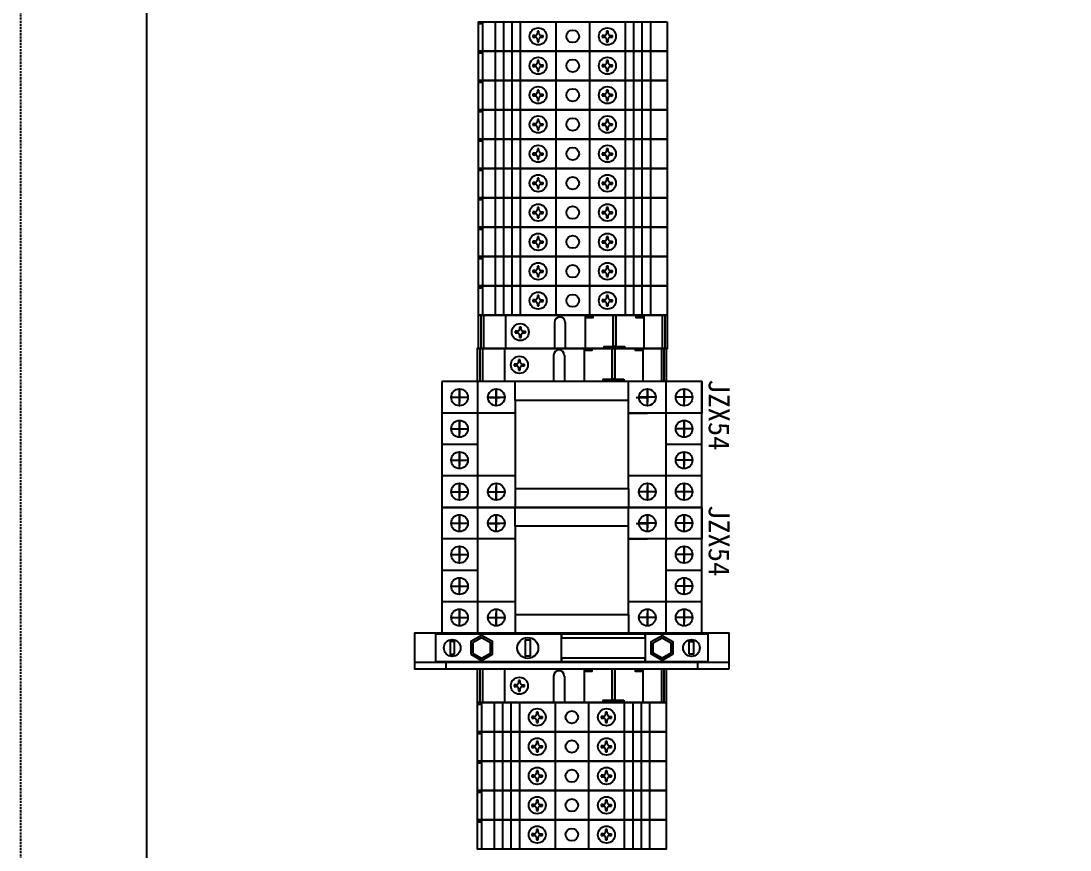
# Model space of a CAD drawing. Extents: x 321270 to 321770, y 364908 to 365708.
# Drawn here: x 321270.3 to 321520.3, y 365182.9 to 365380.6 of the extents above; entities that cross this region are included whole.
import ezdxf

# ---------------------------------------------------------------- set-up
doc = ezdxf.new("R2010")
doc.units = 0
doc.header["$MEASUREMENT"] = 0
for name, pattern in [('ACAD_ISO02W100', [15, 12, -3]), ('DASHED', [0.75, 0.5, -0.25]), ('HIDDEN2', [4.7625, 3.175, -1.5875])]:
    doc.linetypes.add(name, pattern=pattern)
for name, color, linetype in [('DRAW', 123, 'Continuous'), ('Layer1', 7, 'Continuous'), ('布置图', 30, 'Continuous'), ('文字', 3, 'Continuous'), ('柜体', 130, 'Continuous')]:
    doc.layers.add(name, color=color, linetype=linetype)

# ---------------------------------------------------------------- blocks, each defined once
blk = doc.blocks.new('210557232409c5d902-3fc1-4dcc-bf20-0762575079b4')
for points in [[(4.73, 137.5), (4.73, 138.1), (2.98, 138.1), (2.98, 137.5)], [(9.59, 130.65), (10.25, 130.65), (10.25, 138.1), (9.59, 138.1)], [(15.12, 138.1), (15.12, 137.5), (16.87, 137.5), (16.87, 138.1)], [(7.47, 130.65), (7.47, 130.1), (12.38, 130.1), (12.38, 130.65)], [(4.73, 61), (4.73, 61.6), (2.98, 61.6), (2.98, 61)], [(9.59, 54.15), (10.25, 54.15), (10.25, 61.6), (9.59, 61.6)], [(15.12, 61.6), (15.12, 61), (16.87, 61), (16.87, 61.6)], [(7.47, 54.15), (7.47, 53.6), (12.38, 53.6), (12.38, 54.15)]]:
    blk.add_hatch(color=7).paths.add_polyline_path(points)
at = {"color": 0}
for p, q in [((-21.94, 138.1), (-21.94, 130.1)), ((-21.34, 138.1), (-21.34, 130.1)), ((-16.05, 138.1), (-16.05, 130.1)), ((21.3, 138.1), (21.3, 130.1)), ((21.89, 138.1), (21.89, 130.1)), ((-4.38, 136.4), (-4.38, 130.1)), ((-1.81, 136.4), (-1.81, 130.1)), ((-21.94, 61.6), (-21.94, 53.6)), ((-21.34, 61.6), (-21.34, 53.6)), ((-16.05, 61.6), (-16.05, 53.6)), ((21.3, 61.6), (21.3, 53.6)), ((21.89, 61.6), (21.89, 53.6)), ((-4.38, 59.9), (-4.38, 53.6)), ((-1.81, 59.9), (-1.81, 53.6))]:
    blk.add_line(p, q, dxfattribs=at)
at = {"color": 1}
for p, q in [((-21.53, 53.1), (-22.53, 53.1)), ((-21.53, 53.6), (-21.53, 46.6)), ((-18.53, 53.6), (-18.53, 46.6)), ((-16.53, 53.6), (-16.53, 46.6)), ((-14.53, 53.6), (-14.53, 46.6)), ((-12.53, 53.6), (-12.53, 46.6)), ((-4.03, 53.6), (-4.03, 46.6)), ((3.97, 53.6), (3.97, 46.6)), ((12.47, 53.6), (12.47, 46.6)), ((14.47, 53.6), (14.47, 46.6)), ((16.47, 53.6), (16.47, 46.6)), ((18.47, 53.6), (18.47, 46.6))]:
    blk.add_line(p, q, dxfattribs=at)
at = {"color": 7}
for p, q in [((-21.53, 46.1), (-22.53, 46.1)), ((-21.53, 46.6), (-21.53, 39.6)), ((-18.53, 46.6), (-18.53, 39.6)), ((-16.53, 46.6), (-16.53, 39.6)), ((-14.53, 46.6), (-14.53, 39.6)), ((-12.53, 46.6), (-12.53, 39.6)), ((-4.03, 46.6), (-4.03, 39.6)), ((3.97, 46.6), (3.97, 39.6)), ((12.47, 46.6), (12.47, 39.6)), ((14.47, 46.6), (14.47, 39.6)), ((16.47, 46.6), (16.47, 39.6)), ((18.47, 46.6), (18.47, 39.6)), ((-21.53, 32.6), (-21.53, 25.6)), ((-18.53, 32.6), (-18.53, 25.6)), ((-16.53, 32.6), (-16.53, 25.6)), ((-14.53, 32.6), (-14.53, 25.6)), ((-12.53, 32.6), (-12.53, 25.6)), ((-4.03, 32.6), (-4.03, 25.6)), ((3.97, 32.6), (3.97, 25.6)), ((12.47, 32.6), (12.47, 25.6)), ((14.47, 32.6), (14.47, 25.6)), ((16.47, 32.6), (16.47, 25.6)), ((18.47, 32.6), (18.47, 25.6)), ((-21.53, 32.1), (-22.53, 32.1))]:
    blk.add_line(p, q, dxfattribs=at)
at = {"color": 4}
for p, q in [((-21.53, 39.1), (-22.53, 39.1)), ((-21.53, 39.6), (-21.53, 32.6)), ((-18.53, 39.6), (-18.53, 32.6)), ((-16.53, 39.6), (-16.53, 32.6)), ((-14.53, 39.6), (-14.53, 32.6)), ((-12.53, 39.6), (-12.53, 32.6)), ((-4.03, 39.6), (-4.03, 32.6)), ((3.97, 39.6), (3.97, 32.6)), ((12.47, 39.6), (12.47, 32.6)), ((14.47, 39.6), (14.47, 32.6)), ((16.47, 39.6), (16.47, 32.6)), ((18.47, 39.6), (18.47, 32.6))]:
    blk.add_line(p, q, dxfattribs=at)
at = {"color": 3}
for p, q in [((-21.53, 25.1), (-22.53, 25.1)), ((-21.53, 25.6), (-21.53, 18.59)), ((-18.53, 25.6), (-18.53, 18.59)), ((-16.53, 25.6), (-16.53, 18.59)), ((-14.53, 25.6), (-14.53, 18.59)), ((-12.53, 25.6), (-12.53, 18.59)), ((-4.03, 25.6), (-4.03, 18.59)), ((3.97, 25.6), (3.97, 18.59)), ((12.47, 25.6), (12.47, 18.59)), ((14.47, 25.6), (14.47, 18.59)), ((16.47, 25.6), (16.47, 18.59)), ((18.47, 25.6), (18.47, 18.59))]:
    blk.add_line(p, q, dxfattribs=at)
at = {"color": 0}
for points in [[(22.47, 138.1), (22.47, 130.1), (-22.53, 130.1), (-22.53, 138.1)], [(16.87, 138.1), (16.87, 130.1), (2.98, 130.1), (2.98, 138.1)], [(4.73, 138.1), (4.73, 137.5), (2.98, 137.5), (2.98, 138.1)], [(10.25, 138.1), (10.25, 130.65), (9.59, 130.65), (9.59, 138.1)], [(16.87, 138.1), (16.87, 137.5), (15.12, 137.5), (15.12, 138.1)], [(12.38, 130.65), (12.38, 130.1), (7.47, 130.1), (7.47, 130.65)], [(22.47, 61.6), (22.47, 53.6), (-22.53, 53.6), (-22.53, 61.6)], [(16.87, 61.6), (16.87, 53.6), (2.98, 53.6), (2.98, 61.6)], [(4.73, 61.6), (4.73, 61), (2.98, 61), (2.98, 61.6)], [(10.25, 61.6), (10.25, 54.15), (9.59, 54.15), (9.59, 61.6)], [(16.87, 61.6), (16.87, 61), (15.12, 61), (15.12, 61.6)], [(12.38, 54.15), (12.38, 53.6), (7.47, 53.6), (7.47, 54.15)]]:
    blk.add_lwpolyline(points, close=True, dxfattribs=at)
at = {"color": 1}
blk.add_lwpolyline([(22.47, 53.6), (22.47, 46.6), (-22.53, 46.6), (-22.53, 53.6)], close=True, dxfattribs=at)
at = {"color": 7}
for points in [[(22.47, 46.6), (22.47, 39.6), (-22.53, 39.6), (-22.53, 46.6)], [(22.47, 32.6), (22.47, 25.6), (-22.53, 25.6), (-22.53, 32.6)]]:
    blk.add_lwpolyline(points, close=True, dxfattribs=at)
at = {"color": 4}
blk.add_lwpolyline([(22.47, 39.6), (22.47, 32.6), (-22.53, 32.6), (-22.53, 39.6)], close=True, dxfattribs=at)
at = {"color": 3}
blk.add_lwpolyline([(22.47, 25.6), (22.47, 18.59), (-22.53, 18.59), (-22.53, 25.6)], close=True, dxfattribs=at)
at = {"color": 1}
blk.add_circle((-0.03, 50.1), 1.5, dxfattribs=at)
at = {"color": 7}
for centre in [(-0.03, 43.1), (-0.03, 29.1)]:
    blk.add_circle(centre, 1.5, dxfattribs=at)
at = {"color": 4}
blk.add_circle((-0.03, 36.1), 1.5, dxfattribs=at)
at = {"color": 3}
blk.add_circle((-0.03, 22.09), 1.5, dxfattribs=at)
at = {"color": 0}
for centre in [(-3.1, 136.4), (-3.1, 59.9)]:
    blk.add_arc(centre, 1.28, 0, 180, dxfattribs=at)
at = {"layer": 'DRAW', "color": 7, "ltscale": 0.3}
for points in [[(37.47, 61.6), (37.47, 70.1), (-37.53, 70.1), (-37.53, 61.6)], [(-2.53, 63.35), (-2.53, 69.85), (-32.53, 69.85), (-32.53, 63.35)], [(-28.03, 65.1), (-28.03, 68.1), (-29.03, 68.1), (-29.03, 65.1)], [(-24.13, 65.1), (-21.53, 63.6), (-18.93, 65.1), (-18.93, 68.1), (-21.53, 69.6), (-24.13, 68.1)], [(-23.63, 65.39), (-21.53, 64.18), (-19.43, 65.39), (-19.43, 67.81), (-21.53, 69.02), (-23.63, 67.81)], [(-9.9, 64.73), (-9.9, 68.48), (-11.15, 68.48), (-11.15, 64.73)], [(17.47, 69.05), (17.47, 69.85), (-2.53, 69.85), (-2.53, 69.05)], [(32.47, 63.35), (32.47, 69.85), (17.47, 69.85), (17.47, 63.35)], [(24.07, 65.1), (21.47, 63.6), (18.87, 65.1), (18.87, 68.1), (21.47, 69.6), (24.07, 68.1)], [(23.57, 65.39), (21.47, 64.18), (19.37, 65.39), (19.37, 67.81), (21.47, 69.02), (23.57, 67.81)], [(27.97, 65.1), (27.97, 68.1), (28.97, 68.1), (28.97, 65.1)], [(37.47, 61.6), (37.47, 63.1), (-37.53, 63.1), (-37.53, 61.6)], [(29.97, 61.6), (29.97, 63.1), (-30.03, 63.1), (-30.03, 61.6)], [(17.47, 63.35), (17.47, 64.15), (-2.53, 64.15), (-2.53, 63.35)]]:
    blk.add_lwpolyline(points, close=True, dxfattribs=at)
for centre, radius in [((-28.53, 66.6), 2), ((-10.53, 66.6), 2.5), ((28.47, 66.6), 2)]:
    blk.add_circle(centre, radius, dxfattribs=at)
at = {"layer": 'Layer1', "color": 7, "lineweight": -3, "ltscale": 50}
for centre in [(-12.53, 134.1), (-12.53, 57.6), (-8.28, 43.1), (8.22, 43.1), (-8.28, 29.1), (8.22, 29.1)]:
    blk.add_circle(centre, 2.03, dxfattribs=at)
at = {"layer": 'Layer1', "color": 1, "lineweight": -3, "ltscale": 50}
for centre in [(-8.28, 50.1), (8.22, 50.1)]:
    blk.add_circle(centre, 2.03, dxfattribs=at)
at = {"layer": 'Layer1', "color": 4, "lineweight": -3, "ltscale": 50}
for centre in [(-8.28, 36.1), (8.22, 36.1)]:
    blk.add_circle(centre, 2.03, dxfattribs=at)
at = {"layer": 'Layer1', "color": 3, "lineweight": -3, "ltscale": 50}
for centre in [(-8.28, 22.09), (8.22, 22.09)]:
    blk.add_circle(centre, 2.03, dxfattribs=at)
at = {"layer": '文字', "color": 7, "linetype": 'ACAD_ISO02W100'}
for p, q in [((-12.72, 135.31), (-12.72, 134.8)), ((-12.33, 135.31), (-12.72, 135.31)), ((-12.33, 134.8), (-12.33, 135.31)), ((-13.23, 134.29), (-13.78, 134.29)), ((-13.78, 134.29), (-13.78, 133.89)), ((-13.78, 133.89), (-13.23, 133.89)), ((-12.72, 133.39), (-12.72, 132.83)), ((-12.72, 132.83), (-12.33, 132.83)), ((-12.33, 132.83), (-12.33, 133.39)), ((-11.82, 134.29), (-11.3, 134.29)), ((-11.82, 133.89), (-11.3, 133.89)), ((-11.3, 133.89), (-11.3, 134.29)), ((-13.23, 57.79), (-13.78, 57.79)), ((-13.78, 57.79), (-13.78, 57.39)), ((-12.72, 58.81), (-12.72, 58.3)), ((-12.33, 58.81), (-12.72, 58.81)), ((-12.33, 58.3), (-12.33, 58.81)), ((-11.82, 57.79), (-11.3, 57.79)), ((-11.3, 57.39), (-11.3, 57.79)), ((-13.78, 57.39), (-13.23, 57.39)), ((-12.72, 56.89), (-12.72, 56.33)), ((-12.72, 56.33), (-12.33, 56.33)), ((-12.33, 56.33), (-12.33, 56.89)), ((-11.82, 57.39), (-11.3, 57.39)), ((-8.98, 43.29), (-9.53, 43.29)), ((-9.53, 43.29), (-9.53, 42.89)), ((-9.53, 42.89), (-8.98, 42.89)), ((-8.47, 44.3), (-8.47, 43.8)), ((-8.08, 44.3), (-8.47, 44.3)), ((-8.08, 43.8), (-8.08, 44.3)), ((-7.57, 43.29), (-7.05, 43.29)), ((-7.57, 42.89), (-7.05, 42.89)), ((-7.05, 42.89), (-7.05, 43.29)), ((7.52, 43.29), (6.97, 43.29)), ((6.97, 43.29), (6.97, 42.89)), ((6.97, 42.89), (7.52, 42.89)), ((8.03, 44.3), (8.03, 43.8)), ((8.42, 44.3), (8.03, 44.3)), ((8.42, 43.8), (8.42, 44.3)), ((8.93, 43.29), (9.45, 43.29)), ((8.93, 42.89), (9.45, 42.89)), ((9.45, 42.89), (9.45, 43.29)), ((-8.47, 42.38), (-8.47, 41.83)), ((-8.47, 41.83), (-8.08, 41.83)), ((-8.08, 41.83), (-8.08, 42.38)), ((8.03, 42.38), (8.03, 41.83)), ((8.03, 41.83), (8.42, 41.83)), ((8.42, 41.83), (8.42, 42.38)), ((-8.47, 30.3), (-8.47, 29.79)), ((-8.08, 30.3), (-8.47, 30.3)), ((-8.08, 29.79), (-8.08, 30.3)), ((8.03, 30.3), (8.03, 29.79)), ((8.42, 30.3), (8.03, 30.3)), ((8.42, 29.79), (8.42, 30.3)), ((-8.98, 29.28), (-9.53, 29.28)), ((-9.53, 29.28), (-9.53, 28.89)), ((-9.53, 28.89), (-8.98, 28.89)), ((-8.47, 28.38), (-8.47, 27.83)), ((-8.47, 27.83), (-8.08, 27.83)), ((-8.08, 27.83), (-8.08, 28.38)), ((-7.57, 29.28), (-7.05, 29.28)), ((-7.57, 28.89), (-7.05, 28.89)), ((-7.05, 28.89), (-7.05, 29.28)), ((7.52, 29.28), (6.97, 29.28)), ((6.97, 29.28), (6.97, 28.89)), ((6.97, 28.89), (7.52, 28.89)), ((8.03, 28.38), (8.03, 27.83)), ((8.03, 27.83), (8.42, 27.83)), ((8.42, 27.83), (8.42, 28.38)), ((8.93, 29.28), (9.45, 29.28)), ((8.93, 28.89), (9.45, 28.89)), ((9.45, 28.89), (9.45, 29.28))]:
    blk.add_line(p, q, dxfattribs=at)
at = {"layer": '文字', "color": 1, "linetype": 'ACAD_ISO02W100'}
for p, q in [((-8.98, 50.29), (-9.53, 50.29)), ((-9.53, 50.29), (-9.53, 49.89)), ((-8.47, 51.31), (-8.47, 50.8)), ((-8.08, 51.31), (-8.47, 51.31)), ((-8.08, 50.8), (-8.08, 51.31)), ((-7.57, 50.29), (-7.05, 50.29)), ((-7.05, 49.89), (-7.05, 50.29)), ((7.52, 50.29), (6.97, 50.29)), ((6.97, 50.29), (6.97, 49.89)), ((8.03, 51.31), (8.03, 50.8)), ((8.42, 51.31), (8.03, 51.31)), ((8.42, 50.8), (8.42, 51.31)), ((8.93, 50.29), (9.45, 50.29)), ((9.45, 49.89), (9.45, 50.29)), ((-9.53, 49.89), (-8.98, 49.89)), ((-8.47, 49.38), (-8.47, 48.83)), ((-8.47, 48.83), (-8.08, 48.83)), ((-8.08, 48.83), (-8.08, 49.38)), ((-7.57, 49.89), (-7.05, 49.89)), ((6.97, 49.89), (7.52, 49.89)), ((8.03, 49.38), (8.03, 48.83)), ((8.03, 48.83), (8.42, 48.83)), ((8.42, 48.83), (8.42, 49.38)), ((8.93, 49.89), (9.45, 49.89))]:
    blk.add_line(p, q, dxfattribs=at)
at = {"layer": '文字', "color": 4, "linetype": 'ACAD_ISO02W100'}
for p, q in [((-8.98, 36.28), (-9.53, 36.28)), ((-9.53, 36.28), (-9.53, 35.89)), ((-9.53, 35.89), (-8.98, 35.89)), ((-8.47, 37.3), (-8.47, 36.79)), ((-8.08, 37.3), (-8.47, 37.3)), ((-8.47, 35.38), (-8.47, 34.83)), ((-8.08, 36.79), (-8.08, 37.3)), ((-8.08, 34.83), (-8.08, 35.38)), ((-7.57, 36.28), (-7.05, 36.28)), ((-7.57, 35.89), (-7.05, 35.89)), ((-7.05, 35.89), (-7.05, 36.28)), ((7.52, 36.28), (6.97, 36.28)), ((6.97, 36.28), (6.97, 35.89)), ((6.97, 35.89), (7.52, 35.89)), ((8.03, 37.3), (8.03, 36.79)), ((8.42, 37.3), (8.03, 37.3)), ((8.03, 35.38), (8.03, 34.83)), ((8.42, 36.79), (8.42, 37.3)), ((8.42, 34.83), (8.42, 35.38)), ((8.93, 36.28), (9.45, 36.28)), ((8.93, 35.89), (9.45, 35.89)), ((9.45, 35.89), (9.45, 36.28)), ((-8.47, 34.83), (-8.08, 34.83)), ((8.03, 34.83), (8.42, 34.83))]:
    blk.add_line(p, q, dxfattribs=at)
at = {"layer": '文字', "color": 3, "linetype": 'ACAD_ISO02W100'}
for p, q in [((-8.47, 23.3), (-8.47, 22.79)), ((-8.08, 23.3), (-8.47, 23.3)), ((-8.08, 22.79), (-8.08, 23.3)), ((8.03, 23.3), (8.03, 22.79)), ((8.42, 23.3), (8.03, 23.3)), ((8.42, 22.79), (8.42, 23.3)), ((-8.98, 22.28), (-9.53, 22.28)), ((-9.53, 22.28), (-9.53, 21.89)), ((-9.53, 21.89), (-8.98, 21.89)), ((-8.47, 21.38), (-8.47, 20.83)), ((-8.47, 20.83), (-8.08, 20.83)), ((-8.08, 20.83), (-8.08, 21.38)), ((-7.57, 22.28), (-7.05, 22.28)), ((-7.57, 21.89), (-7.05, 21.89)), ((-7.05, 21.89), (-7.05, 22.28)), ((7.52, 22.28), (6.97, 22.28)), ((6.97, 22.28), (6.97, 21.89)), ((6.97, 21.89), (7.52, 21.89)), ((8.03, 21.38), (8.03, 20.83)), ((8.03, 20.83), (8.42, 20.83)), ((8.42, 20.83), (8.42, 21.38)), ((8.93, 22.28), (9.45, 22.28)), ((8.93, 21.89), (9.45, 21.89)), ((9.45, 21.89), (9.45, 22.28))]:
    blk.add_line(p, q, dxfattribs=at)
at = {"layer": '文字', "color": 7, "linetype": 'ACAD_ISO02W100'}
for centre, start, end in [((-13.23, 134.8), 270, 0), ((-13.23, 133.39), 0, 90), ((-11.82, 134.8), 180, 270), ((-11.82, 133.39), 90, 180), ((-13.23, 58.3), 270, 0), ((-11.82, 58.3), 180, 270), ((-13.23, 56.89), 0, 90), ((-11.82, 56.89), 90, 180), ((-8.98, 43.8), 270, 0), ((-8.98, 42.38), 0, 90), ((-7.57, 43.8), 180, 270), ((-7.57, 42.38), 90, 180), ((7.52, 43.8), 270, 0), ((7.52, 42.38), 0, 90), ((8.93, 43.8), 180, 270), ((8.93, 42.38), 90, 180), ((-8.98, 29.79), 270, 0), ((-8.98, 28.38), 0, 90), ((-7.57, 29.79), 180, 270), ((-7.57, 28.38), 90, 180), ((7.52, 29.79), 270, 0), ((7.52, 28.38), 0, 90), ((8.93, 29.79), 180, 270), ((8.93, 28.38), 90, 180)]:
    blk.add_arc(centre, 0.509, start, end, dxfattribs=at)
at = {"layer": '文字', "color": 1, "linetype": 'ACAD_ISO02W100'}
for centre, start, end in [((-8.98, 50.8), 270, 0), ((-7.57, 50.8), 180, 270), ((7.52, 50.8), 270, 0), ((8.93, 50.8), 180, 270), ((-8.98, 49.38), 0, 90), ((-7.57, 49.38), 90, 180), ((7.52, 49.38), 0, 90), ((8.93, 49.38), 90, 180)]:
    blk.add_arc(centre, 0.509, start, end, dxfattribs=at)
at = {"layer": '文字', "color": 4, "linetype": 'ACAD_ISO02W100'}
for centre, start, end in [((-8.98, 36.79), 270, 0), ((-8.98, 35.38), 0, 90), ((-7.57, 36.79), 180, 270), ((-7.57, 35.38), 90, 180), ((7.52, 36.79), 270, 0), ((7.52, 35.38), 0, 90), ((8.93, 36.79), 180, 270), ((8.93, 35.38), 90, 180)]:
    blk.add_arc(centre, 0.509, start, end, dxfattribs=at)
at = {"layer": '文字', "color": 3, "linetype": 'ACAD_ISO02W100'}
for centre, start, end in [((-8.98, 22.79), 270, 0), ((-7.57, 22.79), 180, 270), ((7.52, 22.79), 270, 0), ((8.93, 22.79), 180, 270), ((-8.98, 21.38), 0, 90), ((-7.57, 21.38), 90, 180), ((7.52, 21.38), 0, 90), ((8.93, 21.38), 90, 180)]:
    blk.add_arc(centre, 0.509, start, end, dxfattribs=at)
at = {"layer": '柜体', "color": 1}
for p, q in [((-13.53, 125.6), (-13.53, 130.1)), ((13.47, 125.6), (13.47, 130.1)), ((30.97, 130.1), (30.97, 122.6)), ((-20.03, 126.35), (-16.03, 126.35)), ((-13.53, 122.6), (-31.03, 122.6)), ((13.47, 122.6), (17.97, 122.6)), ((30.97, 122.6), (13.47, 122.6)), ((30.97, 115.1), (22.47, 115.1)), ((-13.53, 107.6), (-31.03, 107.6)), ((30.97, 107.6), (13.47, 107.6)), ((-20.03, 103.85), (-16.03, 103.85)), ((-13.53, 104.6), (-13.53, 100.1)), ((13.47, 104.6), (13.47, 100.1)), ((-13.53, 95.6), (-13.53, 100.1)), ((13.47, 95.6), (13.47, 100.1)), ((30.97, 100.1), (30.97, 92.6)), ((-20.03, 96.35), (-16.03, 96.35)), ((-13.53, 92.6), (-31.03, 92.6)), ((13.47, 92.6), (17.97, 92.6)), ((30.97, 92.6), (13.47, 92.6)), ((30.97, 85.1), (22.47, 85.1)), ((-13.53, 77.6), (-31.03, 77.6)), ((30.97, 77.6), (13.47, 77.6)), ((-20.03, 73.85), (-16.03, 73.85)), ((-13.53, 74.6), (-13.53, 70.1)), ((13.47, 74.6), (13.47, 70.1))]:
    blk.add_line(p, q, dxfattribs=at)
at = {"layer": '柜体', "color": 3}
for p, q in [((-26.78, 128.35), (-26.78, 125.2)), ((-26.78, 124.35), (-26.78, 128.35)), ((-18.03, 124.35), (-18.03, 128.35)), ((-18.03, 128.35), (-18.03, 125.2)), ((17.97, 128.35), (17.97, 125.2)), ((17.97, 124.35), (17.97, 128.35)), ((26.72, 124.35), (26.72, 128.35)), ((26.72, 128.35), (26.72, 125.2)), ((-28.78, 126.35), (-24.78, 126.35)), ((19.97, 126.35), (15.97, 126.35)), ((28.72, 126.35), (24.72, 126.35)), ((-26.78, 116.85), (-26.78, 120.85)), ((-26.78, 120.85), (-26.78, 117.7)), ((26.72, 120.85), (26.72, 117.7)), ((26.72, 116.85), (26.72, 120.85)), ((-28.78, 118.85), (-24.78, 118.85)), ((28.72, 118.85), (24.72, 118.85)), ((-22.53, 115.1), (-31.03, 115.1)), ((-26.78, 113.35), (-26.78, 110.2)), ((-26.78, 109.35), (-26.78, 113.35)), ((26.72, 109.35), (26.72, 113.35)), ((26.72, 113.35), (26.72, 110.2)), ((-28.78, 111.35), (-24.78, 111.35)), ((28.72, 111.35), (24.72, 111.35)), ((-26.78, 101.85), (-26.78, 105.85)), ((-26.78, 105.85), (-26.78, 102.7)), ((-18.03, 105.85), (-18.03, 101.85)), ((-18.03, 101.85), (-18.03, 105)), ((17.97, 105.85), (17.97, 101.85)), ((17.97, 101.85), (17.97, 105)), ((26.72, 105.85), (26.72, 102.7)), ((26.72, 101.85), (26.72, 105.85)), ((-28.78, 103.85), (-24.78, 103.85)), ((19.97, 103.85), (15.97, 103.85)), ((28.72, 103.85), (24.72, 103.85)), ((-26.78, 98.35), (-26.78, 95.2)), ((-26.78, 94.35), (-26.78, 98.35)), ((-18.03, 94.35), (-18.03, 98.35)), ((-18.03, 98.35), (-18.03, 95.2)), ((17.97, 98.35), (17.97, 95.2)), ((17.97, 94.35), (17.97, 98.35)), ((26.72, 94.35), (26.72, 98.35)), ((26.72, 98.35), (26.72, 95.2)), ((-28.78, 96.35), (-24.78, 96.35)), ((19.97, 96.35), (15.97, 96.35)), ((28.72, 96.35), (24.72, 96.35)), ((-26.78, 86.85), (-26.78, 90.85)), ((-26.78, 90.85), (-26.78, 87.7)), ((26.72, 90.85), (26.72, 87.7)), ((26.72, 86.85), (26.72, 90.85)), ((-28.78, 88.85), (-24.78, 88.85)), ((28.72, 88.85), (24.72, 88.85)), ((-22.53, 85.1), (-31.03, 85.1)), ((-26.78, 83.35), (-26.78, 80.2)), ((-26.78, 79.35), (-26.78, 83.35)), ((26.72, 79.35), (26.72, 83.35)), ((26.72, 83.35), (26.72, 80.2)), ((-28.78, 81.35), (-24.78, 81.35)), ((28.72, 81.35), (24.72, 81.35)), ((-26.78, 71.85), (-26.78, 75.85)), ((-26.78, 75.85), (-26.78, 72.7)), ((-18.03, 75.85), (-18.03, 71.85)), ((-18.03, 71.85), (-18.03, 75)), ((17.97, 75.85), (17.97, 71.85)), ((17.97, 71.85), (17.97, 75)), ((26.72, 75.85), (26.72, 72.7)), ((26.72, 71.85), (26.72, 75.85)), ((-28.78, 73.85), (-24.78, 73.85)), ((19.97, 73.85), (15.97, 73.85)), ((28.72, 73.85), (24.72, 73.85))]:
    blk.add_line(p, q, dxfattribs=at)
at = {"layer": '柜体'}
for p, q in [((-17.19, 126.2), (-19.67, 126.2)), ((17.76, 126.2), (15.28, 126.2)), ((-17.19, 96.2), (-19.67, 96.2)), ((17.76, 96.2), (15.28, 96.2))]:
    blk.add_line(p, q, dxfattribs=at)
at = {"layer": '柜体', "color": 1}
for points in [[(-31.03, 130.1), (-31.03, 100.1), (30.97, 100.1), (30.97, 130.1)], [(-22.53, 130.1), (-22.53, 100.1), (22.47, 100.1), (22.47, 130.1)], [(-31.03, 100.1), (-31.03, 70.1), (30.97, 70.1), (30.97, 100.1)], [(-22.53, 100.1), (-22.53, 70.1), (22.47, 70.1), (22.47, 100.1)]]:
    blk.add_lwpolyline(points, close=True, dxfattribs=at)
at = {"layer": '柜体', "color": 3}
for points in [[(-13.53, 125.6), (-13.53, 104.6), (13.47, 104.6), (13.47, 125.6)], [(-13.53, 95.6), (-13.53, 74.6), (13.47, 74.6), (13.47, 95.6)]]:
    blk.add_lwpolyline(points, close=True, dxfattribs=at)
for centre in [(-26.78, 126.35), (17.97, 126.35), (26.72, 126.35), (-26.78, 118.85), (26.72, 118.85), (-26.78, 111.35), (26.72, 111.35), (-26.78, 103.85), (17.97, 103.85), (26.72, 103.85), (-26.78, 96.35), (17.97, 96.35), (26.72, 96.35), (-26.78, 88.85), (26.72, 88.85), (-26.78, 81.35), (26.72, 81.35), (-26.78, 73.85), (17.97, 73.85), (26.72, 73.85)]:
    blk.add_circle(centre, 2, dxfattribs=at)
at = {"layer": '柜体', "color": 1}
for centre in [(-18.03, 126.35), (-18.03, 103.85), (-18.03, 96.35), (-18.03, 73.85)]:
    blk.add_circle(centre, 2, dxfattribs=at)
at = {"layer": '柜体', "color": 3, "linetype": 'HIDDEN2'}
for p in [(32.58, 130.69), (32.58, 100.69)]:
    blk.add_text('JZX54', height=5, rotation=270, dxfattribs=at).set_placement(p)
blk = doc.blocks.new('14991445330b1294a7-4e35-4855-9e75-6e313ee35ed6')
for points in [[(4.73, -130.7), (4.73, -130.1), (2.98, -130.1), (2.98, -130.7)], [(9.59, -137.55), (10.25, -137.55), (10.25, -130.1), (9.59, -130.1)], [(15.12, -130.1), (15.12, -130.7), (16.87, -130.7), (16.87, -130.1)], [(7.47, -137.55), (7.47, -138.1), (12.38, -138.1), (12.38, -137.55)]]:
    blk.add_hatch(color=7).paths.add_polyline_path(points)
at = {"color": 1}
for p, q in [((-21.53, -60.59), (-22.53, -60.59)), ((-21.53, -60.09), (-21.53, -67.09)), ((-18.53, -60.09), (-18.53, -67.09)), ((-16.53, -60.09), (-16.53, -67.09)), ((-14.53, -60.09), (-14.53, -67.09)), ((-12.53, -60.09), (-12.53, -67.09)), ((-4.03, -60.09), (-4.03, -67.09)), ((3.97, -60.09), (3.97, -67.09)), ((12.47, -60.09), (12.47, -67.09)), ((14.47, -60.09), (14.47, -67.09)), ((16.47, -60.09), (16.47, -67.09)), ((18.47, -60.09), (18.47, -67.09)), ((-21.53, -95.59), (-22.53, -95.59)), ((-21.53, -95.09), (-21.53, -102.1)), ((-18.53, -95.09), (-18.53, -102.1)), ((-16.53, -95.09), (-16.53, -102.1)), ((-14.53, -95.09), (-14.53, -102.1)), ((-12.53, -95.09), (-12.53, -102.1)), ((-4.03, -95.09), (-4.03, -102.1)), ((3.97, -95.09), (3.97, -102.1)), ((12.47, -95.09), (12.47, -102.1)), ((14.47, -95.09), (14.47, -102.1)), ((16.47, -95.09), (16.47, -102.1)), ((18.47, -95.09), (18.47, -102.1))]:
    blk.add_line(p, q, dxfattribs=at)
at = {"color": 7}
for p, q in [((-21.53, -67.09), (-21.53, -74.09)), ((-18.53, -67.09), (-18.53, -74.09)), ((-16.53, -67.09), (-16.53, -74.09)), ((-14.53, -67.09), (-14.53, -74.09)), ((-12.53, -67.09), (-12.53, -74.09)), ((-4.03, -67.09), (-4.03, -74.09)), ((3.97, -67.09), (3.97, -74.09)), ((12.47, -67.09), (12.47, -74.09)), ((14.47, -67.09), (14.47, -74.09)), ((16.47, -67.09), (16.47, -74.09)), ((18.47, -67.09), (18.47, -74.09)), ((-21.53, -67.59), (-22.53, -67.59)), ((-21.53, -81.59), (-22.53, -81.59)), ((-21.53, -81.09), (-21.53, -88.09)), ((-18.53, -81.09), (-18.53, -88.09)), ((-16.53, -81.09), (-16.53, -88.09)), ((-14.53, -81.09), (-14.53, -88.09)), ((-12.53, -81.09), (-12.53, -88.09)), ((-4.03, -81.09), (-4.03, -88.09)), ((3.97, -81.09), (3.97, -88.09)), ((12.47, -81.09), (12.47, -88.09)), ((14.47, -81.09), (14.47, -88.09)), ((16.47, -81.09), (16.47, -88.09)), ((18.47, -81.09), (18.47, -88.09)), ((-21.53, -102.1), (-21.53, -109.1)), ((-18.53, -102.1), (-18.53, -109.1)), ((-16.53, -102.1), (-16.53, -109.1)), ((-14.53, -102.1), (-14.53, -109.1)), ((-12.53, -102.1), (-12.53, -109.1)), ((-4.03, -102.1), (-4.03, -109.1)), ((3.97, -102.1), (3.97, -109.1)), ((12.47, -102.1), (12.47, -109.1)), ((14.47, -102.1), (14.47, -109.1)), ((16.47, -102.1), (16.47, -109.1)), ((18.47, -102.1), (18.47, -109.1)), ((-21.53, -102.6), (-22.53, -102.6)), ((-21.53, -116.6), (-22.53, -116.6)), ((-21.53, -116.1), (-21.53, -123.1)), ((-18.53, -116.1), (-18.53, -123.1)), ((-16.53, -116.1), (-16.53, -123.1)), ((-14.53, -116.1), (-14.53, -123.1)), ((-12.53, -116.1), (-12.53, -123.1)), ((-4.03, -116.1), (-4.03, -123.1)), ((3.97, -116.1), (3.97, -123.1)), ((12.47, -116.1), (12.47, -123.1)), ((14.47, -116.1), (14.47, -123.1)), ((16.47, -116.1), (16.47, -123.1)), ((18.47, -116.1), (18.47, -123.1))]:
    blk.add_line(p, q, dxfattribs=at)
at = {"color": 4}
for p, q in [((-21.53, -74.59), (-22.53, -74.59)), ((-21.53, -74.09), (-21.53, -81.09)), ((-18.53, -74.09), (-18.53, -81.09)), ((-16.53, -74.09), (-16.53, -81.09)), ((-14.53, -74.09), (-14.53, -81.09)), ((-12.53, -74.09), (-12.53, -81.09)), ((-4.03, -74.09), (-4.03, -81.09)), ((3.97, -74.09), (3.97, -81.09)), ((12.47, -74.09), (12.47, -81.09)), ((14.47, -74.09), (14.47, -81.09)), ((16.47, -74.09), (16.47, -81.09)), ((18.47, -74.09), (18.47, -81.09)), ((-21.53, -109.6), (-22.53, -109.6)), ((-21.53, -109.1), (-21.53, -116.1)), ((-18.53, -109.1), (-18.53, -116.1)), ((-16.53, -109.1), (-16.53, -116.1)), ((-14.53, -109.1), (-14.53, -116.1)), ((-12.53, -109.1), (-12.53, -116.1)), ((-4.03, -109.1), (-4.03, -116.1)), ((3.97, -109.1), (3.97, -116.1)), ((12.47, -109.1), (12.47, -116.1)), ((14.47, -109.1), (14.47, -116.1)), ((16.47, -109.1), (16.47, -116.1)), ((18.47, -109.1), (18.47, -116.1))]:
    blk.add_line(p, q, dxfattribs=at)
at = {"color": 3}
for p, q in [((-21.53, -88.59), (-22.53, -88.59)), ((-21.53, -88.09), (-21.53, -95.09)), ((-18.53, -88.09), (-18.53, -95.09)), ((-16.53, -88.09), (-16.53, -95.09)), ((-14.53, -88.09), (-14.53, -95.09)), ((-12.53, -88.09), (-12.53, -95.09)), ((-4.03, -88.09), (-4.03, -95.09)), ((3.97, -88.09), (3.97, -95.09)), ((12.47, -88.09), (12.47, -95.09)), ((14.47, -88.09), (14.47, -95.09)), ((16.47, -88.09), (16.47, -95.09)), ((18.47, -88.09), (18.47, -95.09)), ((-21.53, -123.6), (-22.53, -123.6)), ((-21.53, -123.1), (-21.53, -130.1)), ((-18.53, -123.1), (-18.53, -130.1)), ((-16.53, -123.1), (-16.53, -130.1)), ((-14.53, -123.1), (-14.53, -130.1)), ((-12.53, -123.1), (-12.53, -130.1)), ((-4.03, -123.1), (-4.03, -130.1)), ((3.97, -123.1), (3.97, -130.1)), ((12.47, -123.1), (12.47, -130.1)), ((14.47, -123.1), (14.47, -130.1)), ((16.47, -123.1), (16.47, -130.1)), ((18.47, -123.1), (18.47, -130.1))]:
    blk.add_line(p, q, dxfattribs=at)
at = {"color": 0}
for p, q in [((-21.94, -130.1), (-21.94, -138.1)), ((-21.34, -130.1), (-21.34, -138.1)), ((-16.05, -130.1), (-16.05, -138.1)), ((-4.38, -131.8), (-4.38, -138.1)), ((-1.81, -131.8), (-1.81, -138.1)), ((21.3, -130.1), (21.3, -138.1)), ((21.89, -130.1), (21.89, -138.1))]:
    blk.add_line(p, q, dxfattribs=at)
at = {"color": 1}
for points in [[(22.47, -60.09), (22.47, -67.09), (-22.53, -67.09), (-22.53, -60.09)], [(22.47, -95.09), (22.47, -102.1), (-22.53, -102.1), (-22.53, -95.09)]]:
    blk.add_lwpolyline(points, close=True, dxfattribs=at)
at = {"color": 7}
for points in [[(22.47, -67.09), (22.47, -74.09), (-22.53, -74.09), (-22.53, -67.09)], [(22.47, -81.09), (22.47, -88.09), (-22.53, -88.09), (-22.53, -81.09)], [(22.47, -102.1), (22.47, -109.1), (-22.53, -109.1), (-22.53, -102.1)], [(22.47, -116.1), (22.47, -123.1), (-22.53, -123.1), (-22.53, -116.1)]]:
    blk.add_lwpolyline(points, close=True, dxfattribs=at)
at = {"color": 4}
for points in [[(22.47, -74.09), (22.47, -81.09), (-22.53, -81.09), (-22.53, -74.09)], [(22.47, -109.1), (22.47, -116.1), (-22.53, -116.1), (-22.53, -109.1)]]:
    blk.add_lwpolyline(points, close=True, dxfattribs=at)
at = {"color": 3}
for points in [[(22.47, -88.09), (22.47, -95.09), (-22.53, -95.09), (-22.53, -88.09)], [(22.47, -123.1), (22.47, -130.1), (-22.53, -130.1), (-22.53, -123.1)]]:
    blk.add_lwpolyline(points, close=True, dxfattribs=at)
at = {"color": 0}
for points in [[(22.47, -130.1), (22.47, -138.1), (-22.53, -138.1), (-22.53, -130.1)], [(16.87, -130.1), (16.87, -138.1), (2.98, -138.1), (2.98, -130.1)], [(4.73, -130.1), (4.73, -130.7), (2.98, -130.7), (2.98, -130.1)], [(10.25, -130.1), (10.25, -137.55), (9.59, -137.55), (9.59, -130.1)], [(16.87, -130.1), (16.87, -130.7), (15.12, -130.7), (15.12, -130.1)], [(12.38, -137.55), (12.38, -138.1), (7.47, -138.1), (7.47, -137.55)]]:
    blk.add_lwpolyline(points, close=True, dxfattribs=at)
at = {"color": 1}
for centre in [(-0.03, -63.59), (-0.03, -98.6)]:
    blk.add_circle(centre, 1.5, dxfattribs=at)
at = {"color": 7}
for centre in [(-0.03, -70.59), (-0.03, -84.59), (-0.03, -105.6), (-0.03, -119.6)]:
    blk.add_circle(centre, 1.5, dxfattribs=at)
at = {"color": 4}
for centre in [(-0.03, -77.59), (-0.03, -112.6)]:
    blk.add_circle(centre, 1.5, dxfattribs=at)
at = {"color": 3}
for centre in [(-0.03, -91.59), (-0.03, -126.6)]:
    blk.add_circle(centre, 1.5, dxfattribs=at)
at = {"color": 0}
blk.add_arc((-3.1, -131.8), 1.28, 0, 180, dxfattribs=at)
at = {"layer": 'Layer1', "color": 1, "lineweight": -3, "ltscale": 50}
for centre in [(-8.28, -63.59), (8.22, -63.59), (-8.28, -98.6), (8.22, -98.6)]:
    blk.add_circle(centre, 2.03, dxfattribs=at)
at = {"layer": 'Layer1', "color": 7, "lineweight": -3, "ltscale": 50}
for centre in [(-8.28, -70.59), (8.22, -70.59), (-8.28, -84.59), (8.22, -84.59), (-8.28, -105.6), (8.22, -105.6), (-8.28, -119.6), (8.22, -119.6), (-12.53, -134.1)]:
    blk.add_circle(centre, 2.03, dxfattribs=at)
at = {"layer": 'Layer1', "color": 4, "lineweight": -3, "ltscale": 50}
for centre in [(-8.28, -77.59), (8.22, -77.59), (-8.28, -112.6), (8.22, -112.6)]:
    blk.add_circle(centre, 2.03, dxfattribs=at)
at = {"layer": 'Layer1', "color": 3, "lineweight": -3, "ltscale": 50}
for centre in [(-8.28, -91.59), (8.22, -91.59), (-8.28, -126.6), (8.22, -126.6)]:
    blk.add_circle(centre, 2.03, dxfattribs=at)
at = {"layer": '文字', "color": 1, "linetype": 'ACAD_ISO02W100'}
for p, q in [((-8.47, -62.38), (-8.47, -62.89)), ((-8.08, -62.38), (-8.47, -62.38)), ((-8.08, -62.89), (-8.08, -62.38)), ((8.03, -62.38), (8.03, -62.89)), ((8.42, -62.38), (8.03, -62.38)), ((8.42, -62.89), (8.42, -62.38)), ((-8.98, -63.4), (-9.53, -63.4)), ((-9.53, -63.4), (-9.53, -63.8)), ((-9.53, -63.8), (-8.98, -63.8)), ((-8.47, -64.3), (-8.47, -64.86)), ((-8.47, -64.86), (-8.08, -64.86)), ((-8.08, -64.86), (-8.08, -64.3)), ((-7.57, -63.4), (-7.05, -63.4)), ((-7.57, -63.8), (-7.05, -63.8)), ((-7.05, -63.8), (-7.05, -63.4)), ((7.52, -63.4), (6.97, -63.4)), ((6.97, -63.4), (6.97, -63.8)), ((6.97, -63.8), (7.52, -63.8)), ((8.03, -64.3), (8.03, -64.86)), ((8.03, -64.86), (8.42, -64.86)), ((8.42, -64.86), (8.42, -64.3)), ((8.93, -63.4), (9.45, -63.4)), ((8.93, -63.8), (9.45, -63.8)), ((9.45, -63.8), (9.45, -63.4)), ((-8.47, -97.39), (-8.47, -97.9)), ((-8.08, -97.39), (-8.47, -97.39)), ((-8.08, -97.9), (-8.08, -97.39)), ((8.03, -97.39), (8.03, -97.9)), ((8.42, -97.39), (8.03, -97.39)), ((8.42, -97.9), (8.42, -97.39)), ((-8.98, -98.41), (-9.53, -98.41)), ((-9.53, -98.41), (-9.53, -98.8)), ((-9.53, -98.8), (-8.98, -98.8)), ((-8.47, -99.31), (-8.47, -99.86)), ((-8.47, -99.86), (-8.08, -99.86)), ((-8.08, -99.86), (-8.08, -99.31)), ((-7.57, -98.41), (-7.05, -98.41)), ((-7.57, -98.8), (-7.05, -98.8)), ((-7.05, -98.8), (-7.05, -98.41)), ((7.52, -98.41), (6.97, -98.41)), ((6.97, -98.41), (6.97, -98.8)), ((6.97, -98.8), (7.52, -98.8)), ((8.03, -99.31), (8.03, -99.86)), ((8.03, -99.86), (8.42, -99.86)), ((8.42, -99.86), (8.42, -99.31)), ((8.93, -98.41), (9.45, -98.41)), ((8.93, -98.8), (9.45, -98.8)), ((9.45, -98.8), (9.45, -98.41))]:
    blk.add_line(p, q, dxfattribs=at)
at = {"layer": '文字', "color": 7, "linetype": 'ACAD_ISO02W100'}
for p, q in [((-8.47, -69.38), (-8.47, -69.89)), ((-8.08, -69.38), (-8.47, -69.38)), ((-8.08, -69.89), (-8.08, -69.38)), ((8.03, -69.38), (8.03, -69.89)), ((8.42, -69.38), (8.03, -69.38)), ((8.42, -69.89), (8.42, -69.38)), ((-8.98, -70.4), (-9.53, -70.4)), ((-9.53, -70.4), (-9.53, -70.8)), ((-9.53, -70.8), (-8.98, -70.8)), ((-8.47, -71.31), (-8.47, -71.86)), ((-8.47, -71.86), (-8.08, -71.86)), ((-8.08, -71.86), (-8.08, -71.31)), ((-7.57, -70.4), (-7.05, -70.4)), ((-7.57, -70.8), (-7.05, -70.8)), ((-7.05, -70.8), (-7.05, -70.4)), ((7.52, -70.4), (6.97, -70.4)), ((6.97, -70.4), (6.97, -70.8)), ((6.97, -70.8), (7.52, -70.8)), ((8.03, -71.31), (8.03, -71.86)), ((8.03, -71.86), (8.42, -71.86)), ((8.42, -71.86), (8.42, -71.31)), ((8.93, -70.4), (9.45, -70.4)), ((8.93, -70.8), (9.45, -70.8)), ((9.45, -70.8), (9.45, -70.4)), ((-8.98, -84.41), (-9.53, -84.41)), ((-9.53, -84.41), (-9.53, -84.8)), ((-9.53, -84.8), (-8.98, -84.8)), ((-8.47, -83.39), (-8.47, -83.9)), ((-8.08, -83.39), (-8.47, -83.39)), ((-8.08, -83.9), (-8.08, -83.39)), ((-7.57, -84.41), (-7.05, -84.41)), ((-7.57, -84.8), (-7.05, -84.8)), ((-7.05, -84.8), (-7.05, -84.41)), ((7.52, -84.41), (6.97, -84.41)), ((6.97, -84.41), (6.97, -84.8)), ((6.97, -84.8), (7.52, -84.8)), ((8.03, -83.39), (8.03, -83.9)), ((8.42, -83.39), (8.03, -83.39)), ((8.42, -83.9), (8.42, -83.39)), ((8.93, -84.41), (9.45, -84.41)), ((8.93, -84.8), (9.45, -84.8)), ((9.45, -84.8), (9.45, -84.41)), ((-8.47, -85.31), (-8.47, -85.86)), ((-8.47, -85.86), (-8.08, -85.86)), ((-8.08, -85.86), (-8.08, -85.31)), ((8.03, -85.31), (8.03, -85.86)), ((8.03, -85.86), (8.42, -85.86)), ((8.42, -85.86), (8.42, -85.31)), ((-8.47, -104.39), (-8.47, -104.9)), ((-8.08, -104.39), (-8.47, -104.39)), ((-8.08, -104.9), (-8.08, -104.39)), ((8.03, -104.39), (8.03, -104.9)), ((8.42, -104.39), (8.03, -104.39)), ((8.42, -104.9), (8.42, -104.39)), ((-8.98, -105.41), (-9.53, -105.41)), ((-9.53, -105.41), (-9.53, -105.8)), ((-9.53, -105.8), (-8.98, -105.8)), ((-8.47, -106.31), (-8.47, -106.86)), ((-8.47, -106.86), (-8.08, -106.86)), ((-8.08, -106.86), (-8.08, -106.31)), ((-7.57, -105.41), (-7.05, -105.41)), ((-7.57, -105.8), (-7.05, -105.8)), ((-7.05, -105.8), (-7.05, -105.41)), ((7.52, -105.41), (6.97, -105.41)), ((6.97, -105.41), (6.97, -105.8)), ((6.97, -105.8), (7.52, -105.8)), ((8.03, -106.31), (8.03, -106.86)), ((8.03, -106.86), (8.42, -106.86)), ((8.42, -106.86), (8.42, -106.31)), ((8.93, -105.41), (9.45, -105.41)), ((8.93, -105.8), (9.45, -105.8)), ((9.45, -105.8), (9.45, -105.41)), ((-8.98, -119.41), (-9.53, -119.41)), ((-9.53, -119.41), (-9.53, -119.81)), ((-9.53, -119.81), (-8.98, -119.81)), ((-8.47, -118.39), (-8.47, -118.9)), ((-8.08, -118.39), (-8.47, -118.39)), ((-8.08, -118.9), (-8.08, -118.39)), ((-7.57, -119.41), (-7.05, -119.41)), ((-7.57, -119.81), (-7.05, -119.81)), ((-7.05, -119.81), (-7.05, -119.41)), ((7.52, -119.41), (6.97, -119.41)), ((6.97, -119.41), (6.97, -119.81)), ((6.97, -119.81), (7.52, -119.81)), ((8.03, -118.39), (8.03, -118.9)), ((8.42, -118.39), (8.03, -118.39)), ((8.42, -118.9), (8.42, -118.39)), ((8.93, -119.41), (9.45, -119.41)), ((8.93, -119.81), (9.45, -119.81)), ((9.45, -119.81), (9.45, -119.41)), ((-8.47, -120.32), (-8.47, -120.87)), ((-8.47, -120.87), (-8.08, -120.87)), ((-8.08, -120.87), (-8.08, -120.32)), ((8.03, -120.32), (8.03, -120.87)), ((8.03, -120.87), (8.42, -120.87)), ((8.42, -120.87), (8.42, -120.32)), ((-13.23, -133.91), (-13.78, -133.91)), ((-13.78, -133.91), (-13.78, -134.31)), ((-13.78, -134.31), (-13.23, -134.31)), ((-12.72, -132.9), (-12.72, -133.41)), ((-12.33, -132.9), (-12.72, -132.9)), ((-12.72, -134.82), (-12.72, -135.37)), ((-12.33, -133.41), (-12.33, -132.9)), ((-12.33, -135.37), (-12.33, -134.82)), ((-11.82, -133.91), (-11.3, -133.91)), ((-11.82, -134.31), (-11.3, -134.31)), ((-11.3, -134.31), (-11.3, -133.91)), ((-12.72, -135.37), (-12.33, -135.37))]:
    blk.add_line(p, q, dxfattribs=at)
at = {"layer": '文字', "color": 4, "linetype": 'ACAD_ISO02W100'}
for p, q in [((-8.98, -77.4), (-9.53, -77.4)), ((-9.53, -77.4), (-9.53, -77.8)), ((-8.47, -76.39), (-8.47, -76.9)), ((-8.08, -76.39), (-8.47, -76.39)), ((-8.08, -76.9), (-8.08, -76.39)), ((-7.57, -77.4), (-7.05, -77.4)), ((-7.05, -77.8), (-7.05, -77.4)), ((7.52, -77.4), (6.97, -77.4)), ((6.97, -77.4), (6.97, -77.8)), ((8.03, -76.39), (8.03, -76.9)), ((8.42, -76.39), (8.03, -76.39)), ((8.42, -76.9), (8.42, -76.39)), ((8.93, -77.4), (9.45, -77.4)), ((9.45, -77.8), (9.45, -77.4)), ((-9.53, -77.8), (-8.98, -77.8)), ((-8.47, -78.31), (-8.47, -78.86)), ((-8.47, -78.86), (-8.08, -78.86)), ((-8.08, -78.86), (-8.08, -78.31)), ((-7.57, -77.8), (-7.05, -77.8)), ((6.97, -77.8), (7.52, -77.8)), ((8.03, -78.31), (8.03, -78.86)), ((8.03, -78.86), (8.42, -78.86)), ((8.42, -78.86), (8.42, -78.31)), ((8.93, -77.8), (9.45, -77.8)), ((-8.98, -112.41), (-9.53, -112.41)), ((-9.53, -112.41), (-9.53, -112.81)), ((-8.47, -111.39), (-8.47, -111.9)), ((-8.08, -111.39), (-8.47, -111.39)), ((-8.08, -111.9), (-8.08, -111.39)), ((-7.57, -112.41), (-7.05, -112.41)), ((-7.05, -112.81), (-7.05, -112.41)), ((7.52, -112.41), (6.97, -112.41)), ((6.97, -112.41), (6.97, -112.81)), ((8.03, -111.39), (8.03, -111.9)), ((8.42, -111.39), (8.03, -111.39)), ((8.42, -111.9), (8.42, -111.39)), ((8.93, -112.41), (9.45, -112.41)), ((9.45, -112.81), (9.45, -112.41)), ((-9.53, -112.81), (-8.98, -112.81)), ((-8.47, -113.31), (-8.47, -113.87)), ((-8.47, -113.87), (-8.08, -113.87)), ((-8.08, -113.87), (-8.08, -113.31)), ((-7.57, -112.81), (-7.05, -112.81)), ((6.97, -112.81), (7.52, -112.81)), ((8.03, -113.31), (8.03, -113.87)), ((8.03, -113.87), (8.42, -113.87)), ((8.42, -113.87), (8.42, -113.31)), ((8.93, -112.81), (9.45, -112.81))]:
    blk.add_line(p, q, dxfattribs=at)
at = {"layer": '文字', "color": 3, "linetype": 'ACAD_ISO02W100'}
for p, q in [((-8.98, -91.41), (-9.53, -91.41)), ((-9.53, -91.41), (-9.53, -91.8)), ((-9.53, -91.8), (-8.98, -91.8)), ((-8.47, -90.39), (-8.47, -90.9)), ((-8.08, -90.39), (-8.47, -90.39)), ((-8.47, -92.31), (-8.47, -92.86)), ((-8.08, -90.9), (-8.08, -90.39)), ((-8.08, -92.86), (-8.08, -92.31)), ((-7.57, -91.41), (-7.05, -91.41)), ((-7.57, -91.8), (-7.05, -91.8)), ((-7.05, -91.8), (-7.05, -91.41)), ((7.52, -91.41), (6.97, -91.41)), ((6.97, -91.41), (6.97, -91.8)), ((6.97, -91.8), (7.52, -91.8)), ((8.03, -90.39), (8.03, -90.9)), ((8.42, -90.39), (8.03, -90.39)), ((8.03, -92.31), (8.03, -92.86)), ((8.42, -90.9), (8.42, -90.39)), ((8.42, -92.86), (8.42, -92.31)), ((8.93, -91.41), (9.45, -91.41)), ((8.93, -91.8), (9.45, -91.8)), ((9.45, -91.8), (9.45, -91.41)), ((-8.47, -92.86), (-8.08, -92.86)), ((8.03, -92.86), (8.42, -92.86)), ((-8.98, -126.41), (-9.53, -126.41)), ((-9.53, -126.41), (-9.53, -126.81)), ((-9.53, -126.81), (-8.98, -126.81)), ((-8.47, -125.4), (-8.47, -125.91)), ((-8.08, -125.4), (-8.47, -125.4)), ((-8.47, -127.32), (-8.47, -127.87)), ((-8.08, -125.91), (-8.08, -125.4)), ((-8.08, -127.87), (-8.08, -127.32)), ((-7.57, -126.41), (-7.05, -126.41)), ((-7.57, -126.81), (-7.05, -126.81)), ((-7.05, -126.81), (-7.05, -126.41)), ((7.52, -126.41), (6.97, -126.41)), ((6.97, -126.41), (6.97, -126.81)), ((6.97, -126.81), (7.52, -126.81)), ((8.03, -125.4), (8.03, -125.91)), ((8.42, -125.4), (8.03, -125.4)), ((8.03, -127.32), (8.03, -127.87)), ((8.42, -125.91), (8.42, -125.4)), ((8.42, -127.87), (8.42, -127.32)), ((8.93, -126.41), (9.45, -126.41)), ((8.93, -126.81), (9.45, -126.81)), ((9.45, -126.81), (9.45, -126.41)), ((-8.47, -127.87), (-8.08, -127.87)), ((8.03, -127.87), (8.42, -127.87))]:
    blk.add_line(p, q, dxfattribs=at)
at = {"layer": '文字', "color": 1, "linetype": 'ACAD_ISO02W100'}
for centre, start, end in [((-8.98, -62.89), 270, 0), ((-8.98, -64.3), 0, 90), ((-7.57, -62.89), 180, 270), ((-7.57, -64.3), 90, 180), ((7.52, -62.89), 270, 0), ((7.52, -64.3), 0, 90), ((8.93, -62.89), 180, 270), ((8.93, -64.3), 90, 180), ((-8.98, -97.9), 270, 0), ((-8.98, -99.31), 0, 90), ((-7.57, -97.9), 180, 270), ((-7.57, -99.31), 90, 180), ((7.52, -97.9), 270, 0), ((7.52, -99.31), 0, 90), ((8.93, -97.9), 180, 270), ((8.93, -99.31), 90, 180)]:
    blk.add_arc(centre, 0.509, start, end, dxfattribs=at)
at = {"layer": '文字', "color": 7, "linetype": 'ACAD_ISO02W100'}
for centre, start, end in [((-8.98, -69.89), 270, 0), ((-7.57, -69.89), 180, 270), ((7.52, -69.89), 270, 0), ((8.93, -69.89), 180, 270), ((-8.98, -71.31), 0, 90), ((-7.57, -71.31), 90, 180), ((7.52, -71.31), 0, 90), ((8.93, -71.31), 90, 180), ((-8.98, -83.9), 270, 0), ((-8.98, -85.31), 0, 90), ((-7.57, -83.9), 180, 270), ((-7.57, -85.31), 90, 180), ((7.52, -83.9), 270, 0), ((7.52, -85.31), 0, 90), ((8.93, -83.9), 180, 270), ((8.93, -85.31), 90, 180), ((-8.98, -104.9), 270, 0), ((-7.57, -104.9), 180, 270), ((7.52, -104.9), 270, 0), ((8.93, -104.9), 180, 270), ((-8.98, -106.31), 0, 90), ((-7.57, -106.31), 90, 180), ((7.52, -106.31), 0, 90), ((8.93, -106.31), 90, 180), ((-8.98, -118.9), 270, 0), ((-8.98, -120.32), 0, 90), ((-7.57, -118.9), 180, 270), ((-7.57, -120.32), 90, 180), ((7.52, -118.9), 270, 0), ((7.52, -120.32), 0, 90), ((8.93, -118.9), 180, 270), ((8.93, -120.32), 90, 180), ((-13.23, -133.41), 270, 0), ((-13.23, -134.82), 0, 90), ((-11.82, -133.41), 180, 270), ((-11.82, -134.82), 90, 180)]:
    blk.add_arc(centre, 0.509, start, end, dxfattribs=at)
at = {"layer": '文字', "color": 4, "linetype": 'ACAD_ISO02W100'}
for centre, start, end in [((-8.98, -76.9), 270, 0), ((-7.57, -76.9), 180, 270), ((7.52, -76.9), 270, 0), ((8.93, -76.9), 180, 270), ((-8.98, -78.31), 0, 90), ((-7.57, -78.31), 90, 180), ((7.52, -78.31), 0, 90), ((8.93, -78.31), 90, 180), ((-8.98, -111.9), 270, 0), ((-7.57, -111.9), 180, 270), ((7.52, -111.9), 270, 0), ((8.93, -111.9), 180, 270), ((-8.98, -113.31), 0, 90), ((-7.57, -113.31), 90, 180), ((7.52, -113.31), 0, 90), ((8.93, -113.31), 90, 180)]:
    blk.add_arc(centre, 0.509, start, end, dxfattribs=at)
at = {"layer": '文字', "color": 3, "linetype": 'ACAD_ISO02W100'}
for centre, start, end in [((-8.98, -90.9), 270, 0), ((-8.98, -92.31), 0, 90), ((-7.57, -90.9), 180, 270), ((-7.57, -92.31), 90, 180), ((7.52, -90.9), 270, 0), ((7.52, -92.31), 0, 90), ((8.93, -90.9), 180, 270), ((8.93, -92.31), 90, 180), ((-8.98, -125.91), 270, 0), ((-8.98, -127.32), 0, 90), ((-7.57, -125.91), 180, 270), ((-7.57, -127.32), 90, 180), ((7.52, -125.91), 270, 0), ((7.52, -127.32), 0, 90), ((8.93, -125.91), 180, 270), ((8.93, -127.32), 90, 180)]:
    blk.add_arc(centre, 0.509, start, end, dxfattribs=at)

msp = doc.modelspace()

# ---------------------------------------------------------------- linework, layer by layer
at = {"color": 2}
msp.add_lwpolyline([(321300.25, 365658.38), (321740.25, 365658.38), (321740.25, 364958.38), (321300.25, 364958.38)], close=True, dxfattribs=at)
at = {"layer": '布置图', "linetype": 'DASHED'}
msp.add_lwpolyline([(321270.25, 365708.38), (321770.25, 365708.38), (321770.25, 364908.38), (321270.25, 364908.38)], close=True, dxfattribs=at)

# ---------------------------------------------------------------- block references
for name, p in [('14991445330b1294a7-4e35-4855-9e75-6e313ee35ed6', (321401.78, 365440.49)), ('210557232409c5d902-3fc1-4dcc-bf20-0762575079b4', (321401.56, 365164.49))]:
    msp.add_blockref(name, p)

doc.saveas('drawing.dxf')
